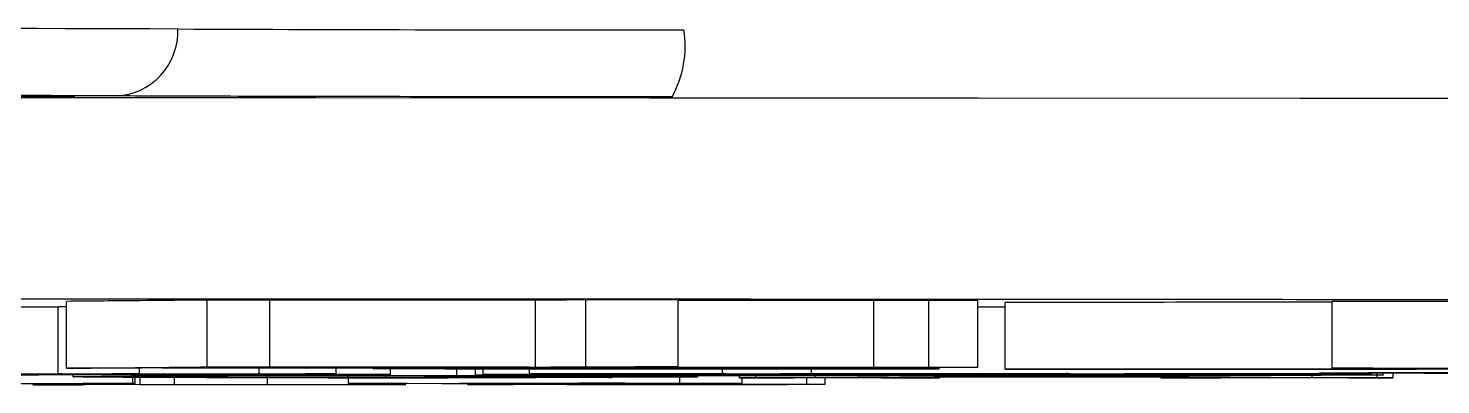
# Model space of a CAD drawing. Header units: millimetres. Extents: x 1852 to 4288, y 681 to 2404.
# Drawn here: x 2907.45 to 2928.58, y 838.72 to 844.05 of the extents above; entities that cross this region are included whole.
import ezdxf

# ---------------------------------------------------------------- set-up
doc = ezdxf.new("R2010")
doc.units = ezdxf.units.MM

msp = doc.modelspace()

# ---------------------------------------------------------------- linework, layer by layer
at = {"color": 7, "linetype": 'Continuous', "lineweight": 25}
for p, q in [((2908.023, 838.963), (2908.023, 839.963)), ((2911.064, 839.981), (2910.124, 839.983)), ((2910.124, 839.983), (2910.124, 838.983)), ((2915.042, 839.979), (2911.064, 839.981)), ((2911.064, 838.981), (2911.064, 839.981)), ((2915.042, 838.979), (2915.042, 839.979)), ((2917.174, 839.984), (2915.795, 839.986)), ((2915.795, 838.986), (2915.795, 839.986)), ((2917.174, 838.984), (2917.174, 839.984)), ((2920.1, 839.976), (2917.174, 839.978)), ((2920.927, 839.977), (2920.1, 839.976)), ((2920.1, 838.976), (2920.1, 839.976)), ((2921.656, 839.975), (2920.927, 839.977)), ((2920.927, 838.977), (2920.927, 839.977)), ((2921.656, 838.975), (2921.656, 839.975)), ((2922.069, 838.948), (2922.069, 839.948)), ((2931.027, 839.957), (2926.959, 839.963)), ((2926.959, 838.963), (2926.959, 839.963)), ((2907.898, 839.874), (2906.338, 839.874)), ((2908.023, 839.882), (2907.898, 839.882)), ((2907.898, 838.882), (2907.898, 839.882)), ((2922.069, 839.878), (2921.656, 839.878)), ((2904.257, 838.871), (2911.25, 838.871)), ((2905.933, 838.874), (2907.956, 838.874)), ((2910.903, 838.874), (2906.049, 838.874)), ((2907.552, 838.87), (2906.165, 838.87)), ((2907.609, 838.857), (2906.916, 838.856)), ((2907.263, 838.867), (2907.552, 838.87)), ((2907.552, 838.867), (2911.135, 838.867)), ((2908.996, 838.866), (2907.609, 838.866)), ((2907.609, 838.866), (2907.609, 838.857)), ((2907.898, 838.882), (2909.112, 838.881)), ((2909.143, 838.963), (2908.023, 838.963)), ((2908.12, 838.834), (2908.12, 838.866)), ((2912.868, 838.87), (2908.65, 838.87)), ((2909.112, 838.881), (2908.707, 838.88)), ((2908.707, 838.88), (2908.707, 838.874)), ((2908.707, 838.874), (2910.903, 838.874)), ((2908.996, 838.857), (2908.996, 838.866)), ((2909.69, 838.857), (2908.996, 838.857)), ((2909.014, 838.735), (2909.014, 838.857)), ((2909.051, 838.734), (2909.051, 838.857)), ((2909.112, 838.881), (2909.112, 838.963)), ((2909.126, 838.717), (2909.126, 838.857)), ((2909.361, 838.966), (2909.143, 838.963)), ((2913.406, 838.964), (2909.361, 838.966)), ((2910.147, 838.973), (2909.453, 838.966)), ((2909.453, 838.966), (2913.499, 838.964)), ((2909.638, 838.717), (2909.638, 838.857)), ((2911.192, 838.866), (2909.69, 838.866)), ((2909.69, 838.866), (2909.69, 838.857)), ((2909.69, 838.856), (2909.69, 838.857)), ((2909.69, 838.856), (2909.69, 838.856)), ((2910.124, 838.983), (2911.064, 838.981)), ((2914.192, 838.971), (2910.147, 838.973)), ((2910.905, 838.98), (2910.239, 838.974)), ((2910.239, 838.974), (2914.285, 838.972)), ((2910.903, 838.88), (2910.903, 838.965)), ((2910.903, 838.874), (2910.903, 838.88)), ((2910.903, 838.88), (2912.059, 838.879)), ((2910.903, 838.873), (2910.903, 838.874)), ((2911.655, 838.873), (2910.903, 838.873)), ((2914.95, 838.978), (2910.905, 838.98)), ((2911.029, 838.717), (2911.029, 838.854)), ((2911.064, 838.981), (2915.042, 838.979)), ((2911.135, 838.867), (2911.135, 838.87)), ((2911.135, 838.867), (2911.539, 838.868)), ((2911.192, 838.857), (2911.192, 838.866)), ((2911.25, 838.871), (2911.25, 838.873)), ((2911.25, 838.871), (2911.944, 838.872)), ((2911.539, 838.868), (2911.539, 838.87)), ((2911.539, 838.868), (2912.348, 838.867)), ((2912.059, 838.879), (2911.597, 838.878)), ((2911.597, 838.878), (2911.599, 838.877)), ((2911.655, 838.873), (2911.655, 838.878)), ((2911.944, 838.872), (2911.944, 838.878)), ((2911.944, 838.872), (2912.868, 838.87)), ((2912.348, 838.867), (2911.944, 838.866)), ((2911.944, 838.866), (2911.944, 838.857)), ((2911.946, 838.857), (2911.946, 838.866)), ((2912.059, 838.879), (2912.059, 838.964)), ((2912.243, 838.736), (2912.243, 838.866)), ((2912.348, 838.867), (2912.348, 838.87)), ((2912.608, 838.964), (2912.608, 838.956)), ((2912.664, 838.957), (2913.406, 838.964)), ((2912.664, 838.957), (2912.664, 838.964)), ((2912.747, 838.85), (2912.747, 838.87)), ((2912.798, 838.821), (2912.798, 838.87)), ((2912.868, 838.87), (2912.868, 838.964)), ((2913.499, 838.964), (2914.192, 838.971)), ((2913.499, 838.971), (2913.499, 838.964)), ((2914.349, 838.963), (2913.653, 838.957)), ((2919.031, 838.95), (2913.771, 838.953)), ((2913.862, 838.849), (2913.862, 838.953)), ((2914.14, 838.859), (2914.14, 838.953)), ((2914.198, 838.859), (2914.14, 838.859)), ((2914.255, 838.868), (2914.255, 838.953)), ((2914.775, 838.867), (2914.255, 838.868)), ((2914.255, 838.868), (2917.896, 838.868)), ((2914.285, 838.972), (2914.95, 838.978)), ((2914.285, 838.978), (2914.285, 838.972)), ((2914.292, 838.955), (2914.292, 838.963)), ((2914.292, 838.955), (2918.947, 838.952)), ((2918.531, 838.961), (2914.349, 838.963)), ((2915.135, 838.97), (2914.441, 838.964)), ((2914.441, 838.964), (2918.623, 838.962)), ((2914.659, 838.849), (2914.659, 838.867)), ((2915.411, 838.855), (2914.891, 838.856)), ((2914.891, 838.856), (2920.323, 838.856)), ((2914.949, 838.878), (2914.949, 838.952)), ((2915.411, 838.877), (2914.949, 838.878)), ((2914.949, 838.878), (2917.896, 838.878)), ((2919.316, 838.968), (2915.135, 838.97)), ((2915.893, 838.977), (2915.227, 838.971)), ((2915.227, 838.971), (2919.409, 838.969)), ((2916.047, 838.878), (2915.411, 838.877)), ((2915.537, 838.85), (2916.175, 838.842)), ((2915.795, 838.986), (2917.174, 838.984)), ((2920.074, 838.975), (2915.893, 838.977)), ((2916.525, 838.983), (2915.985, 838.978)), ((2915.985, 838.978), (2920.1, 838.976)), ((2917.896, 838.878), (2916.047, 838.878)), ((2918.301, 838.867), (2916.162, 838.867)), ((2916.175, 838.867), (2916.175, 838.842)), ((2917.174, 838.984), (2916.525, 838.983)), ((2926.796, 838.855), (2916.798, 838.855)), ((2917.26, 838.861), (2920.323, 838.861)), ((2917.723, 838.86), (2917.26, 838.861)), ((2917.47, 838.833), (2917.47, 838.855)), ((2918.359, 838.86), (2917.723, 838.86)), ((2917.838, 838.882), (2917.838, 838.951)), ((2917.838, 838.882), (2919.168, 838.881)), ((2917.896, 838.868), (2917.896, 838.878)), ((2918.093, 838.821), (2918.093, 838.855)), ((2918.336, 838.821), (2918.336, 838.855)), ((2918.346, 838.959), (2918.531, 838.961)), ((2918.346, 838.959), (2918.346, 838.961)), ((2919.465, 838.96), (2918.346, 838.959)), ((2920.323, 838.86), (2918.359, 838.86)), ((2918.623, 838.969), (2918.623, 838.962)), ((2918.623, 838.962), (2919.316, 838.968)), ((2919.168, 838.881), (2918.705, 838.88)), ((2918.705, 838.88), (2918.705, 838.878)), ((2918.705, 838.878), (2923.04, 838.878)), ((2923.04, 838.878), (2918.705, 838.878)), ((2918.705, 838.878), (2918.705, 838.875)), ((2918.705, 838.875), (2923.04, 838.875)), ((2923.04, 838.874), (2918.705, 838.874)), ((2918.705, 838.874), (2918.705, 838.871)), ((2918.705, 838.871), (2923.04, 838.871)), ((2923.04, 838.87), (2918.705, 838.87)), ((2918.705, 838.87), (2918.705, 838.868)), ((2918.705, 838.868), (2923.04, 838.868)), ((2918.947, 838.952), (2918.947, 838.96)), ((2919.168, 838.881), (2919.168, 838.96)), ((2919.226, 838.823), (2919.226, 838.855)), ((2919.226, 838.823), (2922.378, 838.85)), ((2922.462, 838.867), (2919.341, 838.867)), ((2919.409, 838.976), (2919.409, 838.969)), ((2919.409, 838.969), (2920.074, 838.975)), ((2920.1, 838.976), (2920.927, 838.977)), ((2920.266, 838.866), (2920.266, 838.867)), ((2920.266, 838.866), (2921.595, 838.865)), ((2920.323, 838.856), (2920.323, 838.86)), ((2920.513, 838.959), (2920.85, 838.959)), ((2920.927, 838.977), (2921.656, 838.975)), ((2921.656, 838.975), (2920.94, 838.974)), ((2922.702, 838.847), (2921.006, 838.832)), ((2921.595, 838.865), (2921.075, 838.864)), ((2921.075, 838.864), (2921.075, 838.861)), ((2921.075, 838.861), (2922.635, 838.861)), ((2924.369, 838.86), (2921.075, 838.86)), ((2921.075, 838.86), (2921.075, 838.856)), ((2921.075, 838.856), (2924.716, 838.856)), ((2921.081, 838.952), (2921.081, 838.974)), ((2921.595, 838.865), (2921.595, 838.867)), ((2922.117, 838.947), (2922.069, 838.948)), ((2922.378, 838.85), (2922.378, 838.855)), ((2922.378, 838.85), (2923.589, 838.85)), ((2922.635, 838.861), (2922.635, 838.87)), ((2922.635, 838.861), (2923.329, 838.862)), ((2922.783, 838.847), (2922.702, 838.847)), ((2924.398, 838.832), (2922.783, 838.847)), ((2927.547, 838.867), (2922.808, 838.867)), ((2922.982, 838.882), (2924.311, 838.881)), ((2923.04, 838.875), (2923.04, 838.878)), ((2923.04, 838.871), (2923.04, 838.874)), ((2923.04, 838.868), (2923.04, 838.87)), ((2923.329, 838.862), (2924.369, 838.86)), ((2923.589, 838.85), (2923.589, 838.855)), ((2923.589, 838.85), (2926.66, 838.823)), ((2924.311, 838.881), (2923.849, 838.88)), ((2923.849, 838.88), (2923.849, 838.878)), ((2923.849, 838.878), (2925.178, 838.878)), ((2927.027, 838.878), (2923.849, 838.878)), ((2923.849, 838.878), (2923.849, 838.868)), ((2923.849, 838.868), (2925.236, 838.868)), ((2924.716, 838.856), (2924.716, 838.867)), ((2924.716, 838.856), (2925.582, 838.857)), ((2925.178, 838.878), (2925.929, 838.88)), ((2925.236, 838.868), (2925.236, 838.878)), ((2925.236, 838.868), (2926.218, 838.87)), ((2925.582, 838.857), (2926.796, 838.855)), ((2925.929, 838.88), (2927.027, 838.878)), ((2926.218, 838.87), (2926.218, 838.878)), ((2926.218, 838.87), (2927.547, 838.867)), ((2926.66, 838.823), (2926.66, 838.855)), ((2927.103, 838.962), (2926.959, 838.963)), ((2926.959, 838.963), (2931.027, 838.957)), ((2927.027, 838.878), (2927.027, 838.89)), ((2927.547, 838.867), (2927.547, 838.888)), ((2927.631, 838.821), (2927.631, 838.888)), ((2927.721, 838.862), (2927.721, 838.888)), ((2927.721, 838.862), (2927.721, 838.861)), ((2927.874, 838.821), (2927.874, 838.887)), ((2930.783, 838.956), (2928.58, 838.96)), ((2906.593, 838.734), (2909.014, 838.735)), ((2908.301, 838.717), (2907.45, 838.733)), ((2907.525, 838.716), (2907.525, 838.731)), ((2907.561, 838.715), (2907.525, 838.716)), ((2907.525, 838.716), (2907.885, 838.716)), ((2912.869, 838.717), (2907.561, 838.715)), ((2907.885, 838.716), (2907.885, 838.725)), ((2908.274, 838.733), (2909.126, 838.717)), ((2909.051, 838.734), (2908.69, 838.734)), ((2909.014, 838.735), (2909.051, 838.734)), ((2909.638, 838.717), (2911.029, 838.717)), ((2912.243, 838.736), (2917.2, 838.738)), ((2912.31, 838.735), (2912.243, 838.736)), ((2912.563, 838.735), (2912.31, 838.735)), ((2912.83, 838.721), (2913.1, 838.721)), ((2913.1, 838.721), (2912.869, 838.717)), ((2914.697, 838.719), (2913.108, 838.734)), ((2913.376, 838.832), (2913.376, 838.833)), ((2913.376, 838.833), (2917.47, 838.833)), ((2913.862, 838.832), (2913.376, 838.832)), ((2913.917, 838.735), (2914.607, 838.728)), ((2914.027, 838.718), (2914.027, 838.725)), ((2914.094, 838.717), (2914.027, 838.718)), ((2914.027, 838.718), (2914.329, 838.718)), ((2919.251, 838.719), (2914.094, 838.717)), ((2915.699, 838.737), (2914.283, 838.736)), ((2914.329, 838.718), (2914.329, 838.723)), ((2914.607, 838.728), (2914.607, 838.736)), ((2914.607, 838.728), (2916.073, 838.729)), ((2916.138, 838.728), (2914.672, 838.727)), ((2914.672, 838.727), (2915.506, 838.719)), ((2914.833, 838.824), (2914.833, 838.83)), ((2915.506, 838.719), (2915.506, 838.728)), ((2916.175, 838.842), (2915.69, 838.842)), ((2916.049, 838.719), (2916.049, 838.728)), ((2916.049, 838.719), (2917.363, 838.719)), ((2916.175, 838.83), (2916.175, 838.821)), ((2916.81, 838.731), (2916.745, 838.732)), ((2916.745, 838.732), (2917.047, 838.732)), ((2917.047, 838.732), (2917.702, 838.726)), ((2917.47, 838.832), (2917.065, 838.832)), ((2917.2, 838.738), (2917.2, 838.832)), ((2917.2, 838.738), (2918.132, 838.734)), ((2917.4, 838.726), (2917.356, 838.726)), ((2917.363, 838.719), (2917.363, 838.726)), ((2917.702, 838.726), (2917.4, 838.726)), ((2917.47, 838.833), (2917.47, 838.832)), ((2918.132, 838.734), (2917.903, 838.734)), ((2918.093, 838.82), (2918.093, 838.821)), ((2918.093, 838.821), (2918.336, 838.821)), ((2921.087, 838.82), (2918.093, 838.82)), ((2918.132, 838.734), (2918.132, 838.82)), ((2919.099, 838.724), (2919.099, 838.82)), ((2919.099, 838.724), (2919.374, 838.724)), ((2919.374, 838.724), (2919.251, 838.719)), ((2919.374, 838.724), (2919.374, 838.82)), ((2920.844, 838.831), (2920.116, 838.824)), ((2924.479, 838.831), (2920.844, 838.831)), ((2920.844, 838.821), (2920.844, 838.831)), ((2920.844, 838.821), (2921.087, 838.821)), ((2921.006, 838.832), (2924.398, 838.832)), ((2921.087, 838.821), (2921.087, 838.831)), ((2921.087, 838.821), (2921.087, 838.82)), ((2924.395, 838.821), (2924.395, 838.831)), ((2924.395, 838.82), (2924.395, 838.821)), ((2924.395, 838.821), (2924.718, 838.821)), ((2927.874, 838.82), (2924.395, 838.82)), ((2925.285, 838.823), (2924.479, 838.831)), ((2924.718, 838.821), (2924.718, 838.829)), ((2927.631, 838.821), (2927.874, 838.821)), ((2927.874, 838.821), (2927.874, 838.82))]:
    msp.add_line(p, q, dxfattribs=at)
at = {"color": 7, "linetype": 'Continuous', "lineweight": 25, "flags": 128}
for points in [[(2931.183, 842.996), (2926.479, 843), (2921.658, 843.003), (2916.743, 843.005), (2911.76, 843.007), (2906.733, 843.008), (2901.687, 843.008), (2896.648, 843.008), (2891.639, 843.006), (2886.687, 843.004), (2881.817, 843.001)], [(2906.626, 843.04), (2907.452, 843.037), (2907.972, 843.035), (2908.149, 843.032)], [(2908.149, 843.032), (2907.972, 843.029), (2907.452, 843.026), (2906.626, 843.024)], [(2926.772, 838.893), (2926.957, 838.895), (2927.496, 838.898), (2928.335, 838.9), (2929.392, 838.901), (2930.564, 838.901), (2931.736, 838.901), (2932.793, 838.9), (2933.632, 838.898), (2934.171, 838.895), (2934.356, 838.893), (2934.171, 838.89), (2933.632, 838.888), (2932.793, 838.886), (2931.736, 838.885), (2930.564, 838.885), (2929.392, 838.885), (2928.335, 838.886), (2927.496, 838.888), (2926.957, 838.89), (2926.772, 838.893)], [(2927.593, 838.893), (2927.772, 838.895), (2928.288, 838.897), (2929.078, 838.898), (2930.048, 838.899), (2931.08, 838.899), (2932.05, 838.898), (2932.84, 838.897), (2933.356, 838.895), (2933.535, 838.893), (2933.356, 838.891), (2932.84, 838.889), (2932.05, 838.887), (2931.08, 838.887), (2930.048, 838.887), (2929.078, 838.887), (2928.288, 838.889), (2927.772, 838.891), (2927.593, 838.893)]]:
    msp.add_lwpolyline(points, dxfattribs=at)
at = {"color": 7, "linetype": 'Continuous', "lineweight": 25}
for centre, radius, start, end in [((2902.949, -1148.266), 1992.314, 89.806162, 90.193839), ((2908.719, 844.006), 0.971, 272.0036, 1.8174), ((2916.822, 2719.109), 1875.085, 269.782038, 270.013422), ((2915.719, 843.782), 1.561, 330.8519, 8.9032)]:
    msp.add_arc(centre, radius, start, end, dxfattribs=at)
for points, knots in [([(2908.753, 843.036), (2908.489, 843.038), (2907.948, 843.04), (2906.53, 843.043), (2904.813, 843.045), (2902.949, 843.045), (2901.085, 843.045), (2899.368, 843.043), (2897.95, 843.04), (2897.409, 843.038), (2897.145, 843.036)], [0, 0, 0, 0, 0.122089, 0.25, 0.377911, 0.5, 0.622089, 0.75, 0.877911, 1, 1, 1, 1]), ([(2917.083, 843.022), (2916.18, 843.022), (2914.343, 843.023), (2911.929, 843.027), (2909.939, 843.031), (2909.144, 843.035), (2908.753, 843.036)], [0, 0, 0, 0, 0.245796, 0.5, 0.754204, 1, 1, 1, 1]), ([(2834.504, 839.858), (2834.551, 839.862), (2834.658, 839.87), (2835.528, 839.882), (2837.008, 839.896), (2839.184, 839.91), (2842.014, 839.923), (2845.528, 839.936), (2849.682, 839.948), (2854.426, 839.959), (2859.687, 839.969), (2865.379, 839.978), (2871.402, 839.986), (2877.625, 839.992), (2883.99, 839.996), (2890.343, 840), (2896.682, 840.002), (2902.949, 840.002), (2909.216, 840.002), (2915.555, 840), (2921.907, 839.996), (2928.273, 839.992), (2934.496, 839.986), (2940.519, 839.978), (2946.211, 839.969), (2951.472, 839.959), (2956.216, 839.948), (2960.37, 839.936), (2963.884, 839.923), (2966.714, 839.91), (2968.89, 839.896), (2970.371, 839.882), (2971.242, 839.87), (2971.349, 839.862), (2971.397, 839.858)], [0, 0, 0, 0, 0.023828, 0.053273, 0.084485, 0.115699, 0.147957, 0.180726, 0.213842, 0.247136, 0.28043, 0.313546, 0.346314, 0.378573, 0.409785, 0.440999, 0.470442, 0.499888, 0.529332, 0.558778, 0.58999, 0.621203, 0.653462, 0.68623, 0.719347, 0.752641, 0.785934, 0.819051, 0.851819, 0.884078, 0.915289, 0.946503, 0.975948, 1, 1, 1, 1]), ([(2910.124, 839.983), (2909.992, 839.981), (2909.617, 839.977), (2908.928, 839.971), (2908.325, 839.966), (2908.023, 839.963)], [0, 0, 0, 0, 0.212583, 0.606196, 1, 1, 1, 1]), ([(2915.795, 839.986), (2915.732, 839.986), (2915.607, 839.984), (2915.358, 839.982), (2915.164, 839.98), (2915.042, 839.979)], [0, 0, 0, 0, 0.272745, 0.545491, 1, 1, 1, 1]), ([(2926.959, 839.949), (2926.073, 839.949), (2924.479, 839.948), (2922.81, 839.948), (2922.069, 839.948)], [0, 0, 0, 0, 0.55606, 1, 1, 1, 1]), ([(2908.65, 838.87), (2908.527, 838.87), (2908.281, 838.869), (2907.907, 838.868), (2907.691, 838.867), (2907.552, 838.867)], [0, 0, 0, 0, 0.259762, 0.519402, 1, 1, 1, 1]), ([(2907.954, 838.875), (2907.954, 838.876), (2907.953, 838.877), (2907.945, 838.879), (2907.916, 838.881), (2907.898, 838.882)], [0, 0, 0, 0, 0.1670531, 0.5016287, 1, 1, 1, 1]), ([(2908.023, 838.963), (2908.188, 838.964), (2908.658, 838.968), (2909.38, 838.975), (2909.876, 838.98), (2910.124, 838.983)], [0, 0, 0, 0, 0.212581, 0.606192, 1, 1, 1, 1]), ([(2908.12, 838.834), (2908.149, 838.836), (2908.222, 838.84), (2908.976, 838.844), (2910.127, 838.848), (2911.205, 838.849), (2912.127, 838.85), (2912.644, 838.85), (2912.747, 838.85)], [0, 0, 0, 0, 0.211208, 0.543916, 0.70607, 0.836311, 0.967456, 1, 1, 1, 1]), ([(2912.696, 838.849), (2912.458, 838.849), (2911.985, 838.849), (2911.235, 838.848), (2910.429, 838.845), (2909.792, 838.842), (2909.505, 838.838), (2909.477, 838.836), (2909.463, 838.834)], [0, 0, 0, 0, 0.087728, 0.173959, 0.328461, 0.554861, 0.777023, 1, 1, 1, 1]), ([(2909.69, 838.856), (2909.856, 838.856), (2910.186, 838.856), (2910.572, 838.856), (2910.845, 838.856), (2910.986, 838.856), (2911.089, 838.856), (2911.15, 838.856), (2911.186, 838.857), (2911.19, 838.857), (2911.192, 838.857)], [0, 0, 0, 0, 0.291265, 0.577908, 0.673859, 0.770575, 0.821169, 0.872133, 0.929983, 1, 1, 1, 1]), ([(2910.961, 838.854), (2910.927, 838.854), (2910.861, 838.855), (2910.563, 838.855), (2910.166, 838.856), (2909.844, 838.856), (2909.69, 838.856)], [0, 0, 0, 0, 0.215567, 0.407136, 0.716043, 1, 1, 1, 1]), ([(2911.944, 838.857), (2911.941, 838.856), (2911.936, 838.856), (2911.755, 838.855), (2911.437, 838.854), (2911.139, 838.854), (2910.961, 838.854)], [0, 0, 0, 0, 0.273904, 0.481798, 0.689877, 1, 1, 1, 1]), ([(2911.607, 838.875), (2911.611, 838.875), (2911.619, 838.874), (2911.643, 838.874), (2911.655, 838.873)], [0, 0, 0, 0, 0.499804, 1, 1, 1, 1]), ([(2913.771, 838.953), (2913.576, 838.953), (2913.252, 838.953), (2912.873, 838.954), (2912.664, 838.955), (2912.583, 838.956), (2912.633, 838.956), (2912.664, 838.957)], [0, 0, 0, 0, 0.2631806, 0.4361155, 0.6100885, 0.7625762, 1, 1, 1, 1]), ([(2915.69, 838.842), (2915.482, 838.843), (2915.179, 838.845), (2914.405, 838.848), (2913.613, 838.849), (2912.997, 838.849), (2912.696, 838.849)], [0, 0, 0, 0, 0.421189, 0.615596, 0.812628, 1, 1, 1, 1]), ([(2912.747, 838.85), (2912.885, 838.85), (2913.146, 838.85), (2913.518, 838.85), (2913.747, 838.85), (2913.862, 838.849)], [0, 0, 0, 0, 0.356459, 0.6762528, 1, 1, 1, 1]), ([(2913.653, 838.957), (2913.626, 838.956), (2913.597, 838.956), (2913.639, 838.956), (2913.642, 838.956)], [0, 0, 0, 0, 0.932699, 1, 1, 1, 1]), ([(2913.695, 838.955), (2913.733, 838.955), (2913.822, 838.955), (2914.041, 838.955), (2914.211, 838.955), (2914.292, 838.955)], [0, 0, 0, 0, 0.272877, 0.648333, 1, 1, 1, 1]), ([(2913.862, 838.849), (2913.927, 838.849), (2914.058, 838.849), (2914.317, 838.849), (2914.523, 838.849), (2914.659, 838.849)], [0, 0, 0, 0, 0.251708, 0.503436, 1, 1, 1, 1]), ([(2914.14, 838.859), (2914.736, 838.86), (2915.767, 838.861), (2917.231, 838.864), (2917.905, 838.866), (2918.301, 838.867)], [0, 0, 0, 0, 0.36202, 0.6263638, 1, 1, 1, 1]), ([(2919.341, 838.867), (2918.94, 838.866), (2917.931, 838.863), (2916.045, 838.86), (2914.644, 838.859), (2914.198, 838.859)], [0, 0, 0, 0, 0.3105248, 0.7800713, 1, 1, 1, 1]), ([(2914.659, 838.849), (2914.789, 838.849), (2915.044, 838.849), (2915.349, 838.849), (2915.477, 838.85), (2915.537, 838.85)], [0, 0, 0, 0, 0.3565311, 0.6963223, 1, 1, 1, 1]), ([(2916.162, 838.867), (2915.996, 838.867), (2915.679, 838.867), (2915.215, 838.867), (2914.922, 838.867), (2914.775, 838.867)], [0, 0, 0, 0, 0.35686, 0.67714, 1, 1, 1, 1]), ([(2915.042, 838.979), (2915.117, 838.98), (2915.265, 838.981), (2915.518, 838.983), (2915.688, 838.985), (2915.795, 838.986)], [0, 0, 0, 0, 0.2727442, 0.5454921, 1, 1, 1, 1]), ([(2916.798, 838.855), (2916.631, 838.855), (2916.315, 838.855), (2915.85, 838.855), (2915.558, 838.855), (2915.411, 838.855)], [0, 0, 0, 0, 0.35686, 0.67714, 1, 1, 1, 1]), ([(2917.896, 838.878), (2917.895, 838.879), (2917.892, 838.88), (2917.877, 838.881), (2917.853, 838.882), (2917.838, 838.882)], [0, 0, 0, 0, 0.279578, 0.559168, 1, 1, 1, 1]), ([(2918.947, 838.952), (2919.037, 838.952), (2919.201, 838.952), (2919.429, 838.952), (2919.608, 838.953), (2919.868, 838.954), (2920.083, 838.956), (2920.346, 838.958), (2920.513, 838.959)], [0, 0, 0, 0, 0.07162, 0.129699, 0.187858, 0.251244, 0.523134, 1, 1, 1, 1]), ([(2921.081, 838.952), (2920.917, 838.951), (2920.639, 838.951), (2920.052, 838.95), (2919.522, 838.95), (2919.173, 838.95), (2919.031, 838.95)], [0, 0, 0, 0, 0.312528, 0.530177, 0.809183, 1, 1, 1, 1]), ([(2920.94, 838.974), (2920.791, 838.973), (2920.495, 838.97), (2919.985, 838.965), (2919.659, 838.962), (2919.465, 838.96)], [0, 0, 0, 0, 0.289148, 0.578294, 1, 1, 1, 1]), ([(2920.323, 838.861), (2920.322, 838.862), (2920.318, 838.863), (2920.301, 838.865), (2920.278, 838.866), (2920.266, 838.866)], [0, 0, 0, 0, 0.39313, 0.696516, 1, 1, 1, 1]), ([(2920.85, 838.959), (2920.78, 838.958), (2920.647, 838.957), (2920.51, 838.955), (2920.616, 838.953), (2920.873, 838.952), (2921.051, 838.952), (2921.081, 838.952)], [0, 0, 0, 0, 0.2884014, 0.5546776, 0.7569491, 0.9590558, 1, 1, 1, 1]), ([(2922.069, 838.948), (2922.738, 838.948), (2923.99, 838.948), (2925.806, 838.948), (2927.849, 838.95), (2929.506, 838.953), (2930.456, 838.956), (2930.783, 838.956)], [0, 0, 0, 0, 0.198997, 0.37265, 0.545625, 0.843257, 1, 1, 1, 1]), ([(2931.631, 838.955), (2931.208, 838.954), (2930.142, 838.951), (2927.919, 838.948), (2924.978, 838.947), (2923.069, 838.947), (2922.117, 838.947)], [0, 0, 0, 0, 0.185716, 0.467958, 0.734859, 1, 1, 1, 1]), ([(2926.68, 838.86), (2926.069, 838.86), (2924.844, 838.862), (2923.338, 838.864), (2922.719, 838.866), (2922.462, 838.867)], [0, 0, 0, 0, 0.367157, 0.736287, 1, 1, 1, 1]), ([(2922.808, 838.867), (2923.297, 838.866), (2924.41, 838.864), (2926.248, 838.862), (2927.411, 838.862), (2927.721, 838.862)], [0, 0, 0, 0, 0.364385, 0.830851, 1, 1, 1, 1]), ([(2923.04, 838.878), (2923.039, 838.879), (2923.036, 838.88), (2923.023, 838.881), (2922.998, 838.882), (2922.982, 838.882)], [0, 0, 0, 0, 0.2708249, 0.5416574, 1, 1, 1, 1]), ([(2927.721, 838.861), (2927.596, 838.861), (2927.344, 838.861), (2927.029, 838.861), (2926.804, 838.861), (2926.71, 838.86), (2926.686, 838.86), (2926.68, 838.86)], [0, 0, 0, 0, 0.282135, 0.566109, 0.757606, 0.950164, 1, 1, 1, 1]), ([(2928.58, 838.96), (2928.443, 838.96), (2928.169, 838.96), (2927.68, 838.961), (2927.314, 838.961), (2927.103, 838.962)], [0, 0, 0, 0, 0.296385, 0.592978, 1, 1, 1, 1]), ([(2907.885, 838.716), (2907.974, 838.716), (2908.098, 838.716), (2908.231, 838.716), (2908.289, 838.717), (2908.312, 838.717), (2908.305, 838.717), (2908.301, 838.717)], [0, 0, 0, 0, 0.36734, 0.515297, 0.663697, 0.845087, 1, 1, 1, 1]), ([(2912.792, 838.82), (2912.205, 838.82), (2911.213, 838.82), (2910.039, 838.822), (2909.004, 838.825), (2908.269, 838.829), (2908.166, 838.833), (2908.12, 838.834)], [0, 0, 0, 0, 0.187422, 0.316972, 0.445984, 0.752119, 1, 1, 1, 1]), ([(2908.69, 838.734), (2908.617, 838.734), (2908.504, 838.734), (2908.375, 838.734), (2908.3, 838.734), (2908.266, 838.733), (2908.271, 838.733), (2908.274, 838.733)], [0, 0, 0, 0, 0.311431, 0.483158, 0.654996, 0.813001, 1, 1, 1, 1]), ([(2909.126, 838.717), (2909.135, 838.717), (2909.152, 838.717), (2909.229, 838.717), (2909.339, 838.717), (2909.481, 838.717), (2909.587, 838.717), (2909.638, 838.717)], [0, 0, 0, 0, 0.226887, 0.389122, 0.551824, 0.783972, 1, 1, 1, 1]), ([(2909.463, 838.834), (2909.492, 838.833), (2909.551, 838.83), (2910.006, 838.826), (2910.541, 838.824), (2911.238, 838.822), (2911.996, 838.821), (2912.543, 838.821), (2912.798, 838.821)], [0, 0, 0, 0, 0.254742, 0.50973, 0.682774, 0.792634, 0.903219, 1, 1, 1, 1]), ([(2911.029, 838.717), (2911.276, 838.717), (2911.752, 838.717), (2912.301, 838.718), (2912.669, 838.72), (2912.771, 838.721), (2912.83, 838.721)], [0, 0, 0, 0, 0.254501, 0.491089, 0.704746, 1, 1, 1, 1]), ([(2913.108, 838.734), (2913.092, 838.735), (2913.067, 838.735), (2912.986, 838.735), (2912.888, 838.735), (2912.741, 838.735), (2912.631, 838.735), (2912.563, 838.735)], [0, 0, 0, 0, 0.243865, 0.391737, 0.541046, 0.710969, 1, 1, 1, 1]), ([(2914.968, 838.821), (2914.688, 838.821), (2914.115, 838.82), (2913.32, 838.82), (2912.879, 838.82), (2912.792, 838.82)], [0, 0, 0, 0, 0.432658, 0.887677, 1, 1, 1, 1]), ([(2912.798, 838.821), (2913.137, 838.821), (2913.65, 838.821), (2914.268, 838.822), (2914.627, 838.823), (2914.781, 838.823), (2914.819, 838.824), (2914.833, 838.824)], [0, 0, 0, 0, 0.362877, 0.547963, 0.734409, 0.906428, 1, 1, 1, 1]), ([(2914.833, 838.83), (2914.826, 838.83), (2914.816, 838.831), (2914.68, 838.831), (2914.48, 838.832), (2914.194, 838.832), (2913.978, 838.832), (2913.862, 838.832)], [0, 0, 0, 0, 0.2578562, 0.4223337, 0.5883002, 0.7795784, 1, 1, 1, 1]), ([(2914.283, 838.736), (2914.205, 838.736), (2914.087, 838.736), (2913.966, 838.735), (2913.909, 838.735), (2913.898, 838.735), (2913.911, 838.735), (2913.917, 838.735)], [0, 0, 0, 0, 0.339866, 0.516986, 0.694619, 0.862206, 1, 1, 1, 1]), ([(2914.329, 838.718), (2914.419, 838.718), (2914.545, 838.718), (2914.666, 838.718), (2914.714, 838.718), (2914.718, 838.719), (2914.702, 838.719), (2914.697, 838.719)], [0, 0, 0, 0, 0.37884, 0.527566, 0.676229, 0.889817, 1, 1, 1, 1]), ([(2915.612, 838.822), (2915.541, 838.822), (2915.377, 838.822), (2915.145, 838.822), (2915.021, 838.821), (2914.968, 838.821)], [0, 0, 0, 0, 0.301306, 0.696717, 1, 1, 1, 1]), ([(2915.506, 838.719), (2915.526, 838.719), (2915.556, 838.719), (2915.656, 838.719), (2915.775, 838.719), (2915.911, 838.719), (2916.007, 838.719), (2916.049, 838.719)], [0, 0, 0, 0, 0.271137, 0.427796, 0.584166, 0.818016, 1, 1, 1, 1]), ([(2916.175, 838.821), (2916.131, 838.821), (2916.043, 838.822), (2915.881, 838.822), (2915.732, 838.822), (2915.632, 838.822), (2915.612, 838.822)], [0, 0, 0, 0, 0.252541, 0.505388, 0.89895, 1, 1, 1, 1]), ([(2917.903, 838.734), (2917.713, 838.735), (2917.333, 838.735), (2916.694, 838.736), (2916.107, 838.737), (2915.809, 838.737), (2915.699, 838.737)], [0, 0, 0, 0, 0.324948, 0.652823, 0.870839, 1, 1, 1, 1]), ([(2916.073, 838.729), (2916.204, 838.729), (2916.417, 838.729), (2916.667, 838.729), (2916.802, 838.73), (2916.87, 838.73), (2916.847, 838.731), (2916.816, 838.731), (2916.81, 838.731)], [0, 0, 0, 0, 0.2467259, 0.3998867, 0.5540311, 0.6957626, 0.9510683, 1, 1, 1, 1]), ([(2917.356, 838.726), (2917.302, 838.726), (2917.222, 838.727), (2916.98, 838.728), (2916.74, 838.728), (2916.445, 838.728), (2916.25, 838.728), (2916.138, 838.728)], [0, 0, 0, 0, 0.333895, 0.499037, 0.66578, 0.808284, 1, 1, 1, 1]), ([(2917.065, 838.832), (2916.932, 838.832), (2916.708, 838.832), (2916.441, 838.832), (2916.271, 838.831), (2916.185, 838.831), (2916.178, 838.83), (2916.175, 838.83)], [0, 0, 0, 0, 0.277602, 0.465557, 0.653489, 0.849158, 1, 1, 1, 1]), ([(2917.363, 838.719), (2917.654, 838.719), (2918.154, 838.72), (2918.67, 838.721), (2918.981, 838.722), (2919.056, 838.723), (2919.099, 838.724)], [0, 0, 0, 0, 0.295552, 0.509146, 0.721996, 1, 1, 1, 1]), ([(2918.336, 838.821), (2918.459, 838.821), (2918.669, 838.821), (2918.925, 838.821), (2919.11, 838.822), (2919.185, 838.822), (2919.217, 838.823), (2919.226, 838.823)], [0, 0, 0, 0, 0.268165, 0.456817, 0.645375, 0.906381, 1, 1, 1, 1]), ([(2920.116, 838.824), (2920.105, 838.824), (2920.084, 838.824), (2920.051, 838.824), (2920.041, 838.823), (2920.035, 838.823)], [0, 0, 0, 0, 0.25022, 0.500508, 1, 1, 1, 1]), ([(2920.035, 838.823), (2920.044, 838.823), (2920.058, 838.822), (2920.136, 838.822), (2920.233, 838.821), (2920.387, 838.821), (2920.597, 838.821), (2920.758, 838.821), (2920.844, 838.821)], [0, 0, 0, 0, 0.284135, 0.450473, 0.560568, 0.671794, 0.825494, 1, 1, 1, 1]), ([(2924.718, 838.821), (2924.805, 838.821), (2924.946, 838.821), (2925.114, 838.821), (2925.222, 838.821), (2925.295, 838.821), (2925.346, 838.822), (2925.358, 838.822), (2925.366, 838.822)], [0, 0, 0, 0, 0.25713, 0.418126, 0.515419, 0.613557, 0.771961, 1, 1, 1, 1]), ([(2925.366, 838.822), (2925.364, 838.822), (2925.362, 838.822), (2925.347, 838.823), (2925.309, 838.823), (2925.285, 838.823)], [0, 0, 0, 0, 0.25103, 0.502225, 1, 1, 1, 1]), ([(2926.66, 838.823), (2926.702, 838.823), (2926.786, 838.822), (2926.972, 838.822), (2927.233, 838.821), (2927.459, 838.821), (2927.594, 838.821), (2927.631, 838.821)], [0, 0, 0, 0, 0.25387, 0.509596, 0.715202, 0.920342, 1, 1, 1, 1])]:
    msp.add_open_spline(points, degree=3, knots=knots, dxfattribs=at)

doc.saveas('drawing.dxf')
